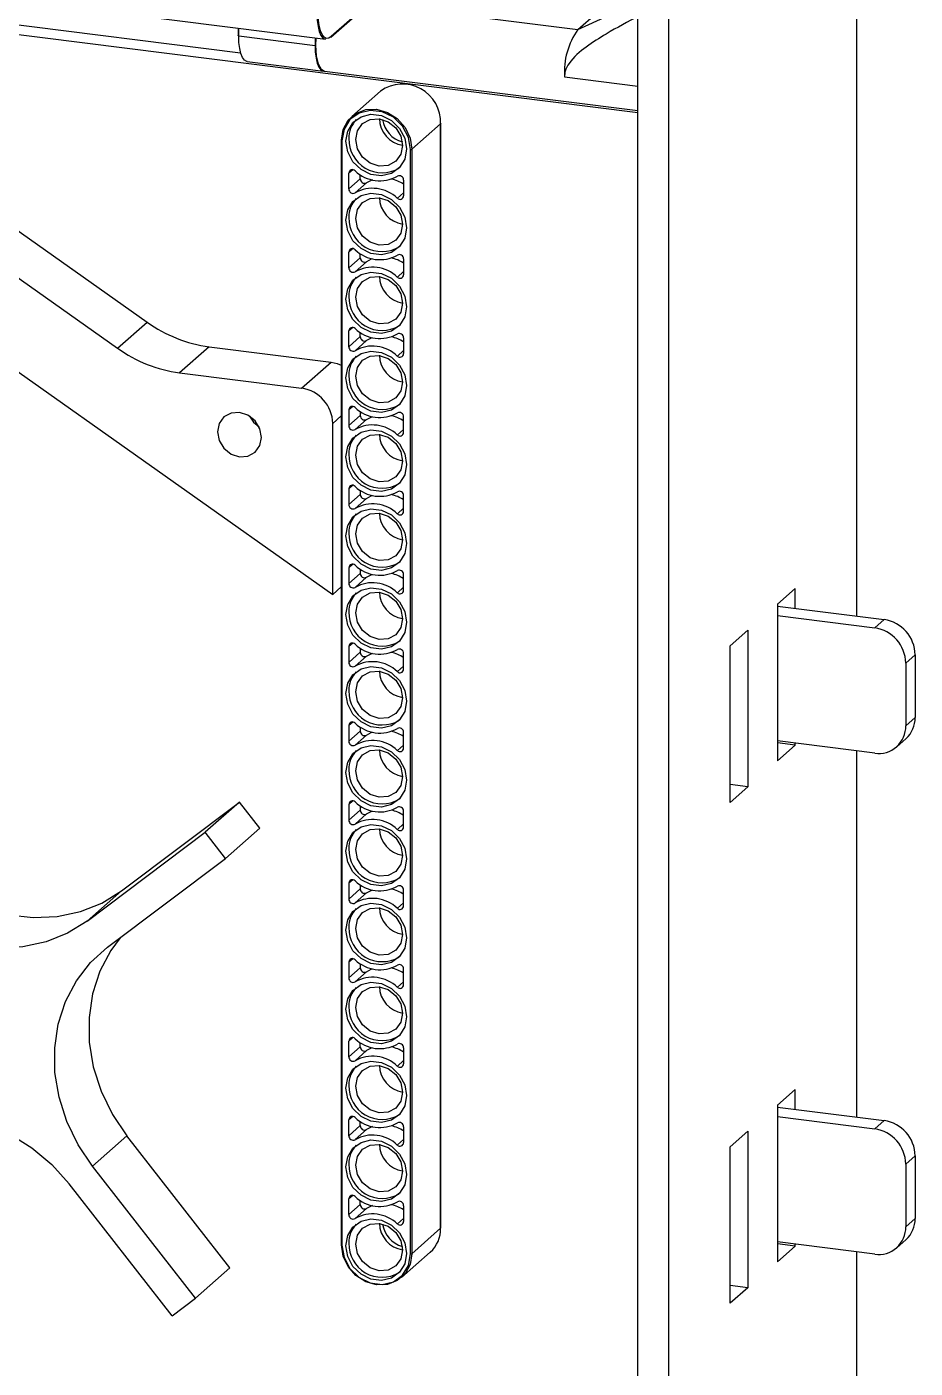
# Model space of a CAD drawing. Header units: inches. Extents: x -9.3 to 11.6, y -19 to 18.
# Drawn here: x 6.14 to 9.48, y -9.52 to -4.47 of the extents above; entities that cross this region are included whole.
import ezdxf

# ---------------------------------------------------------------- set-up
doc = ezdxf.new("R2010")
doc.units = ezdxf.units.IN
doc.header["$MEASUREMENT"] = 0

msp = doc.modelspace()

# ---------------------------------------------------------------- linework, layer by layer
at = {"color": 7, "linetype": 'Continuous', "lineweight": 25}
for p, q in [((8.435, -18.365), (8.435, 15.5761)), ((8.5519, -18.3798), (8.5519, 15.5613)), ((9.259, 4.8472), (9.259, -6.6915)), ((7.2804, -4.5127), (7.6083, -4.2235)), ((7.6094, -4.221), (7.2814, -4.5102)), ((8.2094, -4.4839), (8.4322, -4.2875)), ((6.9396, -4.5726), (5.3872, -4.377)), ((7.4251, -4.385), (8.2094, -4.4839)), ((8.2094, -4.4839), (8.435, -4.3811)), ((8.435, -4.7966), (5.3519, -4.4082)), ((6.5014, -4.4248), (7.26, -4.5204)), ((6.9304, -4.4789), (6.9304, -4.506)), ((6.933, -4.5072), (6.933, -4.4792)), ((6.933, -4.5072), (7.2202, -4.5434)), ((7.2202, -4.5154), (7.2202, -4.5434)), ((6.9654, -4.6036), (7.2526, -4.6398)), ((7.2563, -4.6403), (8.435, -4.7888)), ((8.1593, -4.6617), (8.435, -4.6964)), ((7.4668, -4.7152), (7.3583, -4.8109)), ((7.5846, -4.9339), (7.6932, -4.8382)), ((7.6932, -8.9954), (7.6932, -4.8382)), ((7.6934, -8.995), (7.6934, -4.8377)), ((7.3192, -4.901), (7.3192, -9.0582)), ((7.3217, -4.9022), (7.3217, -9.0595)), ((7.5795, -9.0919), (7.5795, -4.9347)), ((7.5846, -4.9339), (7.5846, -9.0912)), ((4.9636, -4.9654), (7.2869, -6.61)), ((5.8197, -5.0408), (6.5881, -5.5848)), ((7.3622, -5.0112), (7.3475, -5.0242)), ((7.3475, -5.0836), (7.3475, -5.0242)), ((7.3907, -5.0456), (7.3475, -5.0836)), ((7.3907, -5.0456), (7.3907, -5.0301)), ((7.4142, -5.0604), (7.3711, -5.0985)), ((7.5537, -5.0977), (7.5302, -5.1185)), ((7.5537, -5.0502), (7.5537, -5.1096)), ((5.7083, -5.139), (6.4768, -5.683)), ((7.3622, -5.3082), (7.3475, -5.3212)), ((7.3475, -5.3806), (7.3475, -5.3212)), ((7.3907, -5.3425), (7.3475, -5.3806)), ((7.3907, -5.3425), (7.3907, -5.327)), ((7.5537, -5.3472), (7.5537, -5.4065)), ((7.4142, -5.3574), (7.3711, -5.3954)), ((7.5537, -5.3947), (7.5302, -5.4155)), ((6.4768, -5.683), (6.5881, -5.5848)), ((7.3622, -5.6051), (7.3475, -5.6181)), ((7.3475, -5.6775), (7.3475, -5.6181)), ((7.3907, -5.6395), (7.3475, -5.6775)), ((7.4142, -5.6543), (7.3711, -5.6924)), ((7.3907, -5.6395), (7.3907, -5.624)), ((7.5537, -5.6441), (7.5537, -5.7035)), ((6.822, -5.6774), (6.7106, -5.7756)), ((6.822, -5.6774), (7.2813, -5.7352)), ((7.5537, -5.6916), (7.5302, -5.7124)), ((7.1699, -5.8335), (7.2813, -5.7352)), ((6.7106, -5.7756), (7.1699, -5.8335)), ((7.3622, -5.9021), (7.3475, -5.9151)), ((7.3192, -5.9375), (7.2869, -5.966)), ((7.3475, -5.9151), (7.3475, -5.9745)), ((7.3907, -5.9364), (7.3475, -5.9745)), ((7.4142, -5.9512), (7.3711, -5.9893)), ((7.3907, -5.9209), (7.3907, -5.9364)), ((7.5537, -6.0004), (7.5537, -5.941)), ((7.2869, -6.61), (7.2869, -5.966)), ((7.5537, -5.9886), (7.5302, -6.0093)), ((7.3622, -6.199), (7.3475, -6.212)), ((7.3475, -6.212), (7.3475, -6.2714)), ((7.3907, -6.2333), (7.3475, -6.2714)), ((7.4142, -6.2482), (7.3711, -6.2863)), ((7.3907, -6.2178), (7.3907, -6.2333)), ((7.5537, -6.2974), (7.5537, -6.238)), ((7.5537, -6.2855), (7.5302, -6.3063)), ((7.3622, -6.496), (7.3475, -6.509)), ((7.3475, -6.509), (7.3475, -6.5684)), ((7.3907, -6.5303), (7.3475, -6.5684)), ((7.4142, -6.5451), (7.3711, -6.5832)), ((7.3907, -6.5148), (7.3907, -6.5303)), ((7.5537, -6.5943), (7.5537, -6.5349)), ((7.2869, -6.61), (7.3192, -6.5815)), ((7.5537, -6.5825), (7.5302, -6.6032)), ((9.0274, -6.5878), (8.9611, -6.6462)), ((9.0274, -6.6623), (9.0274, -6.5878)), ((8.9611, -6.6462), (8.9611, -7.2355)), ((8.9611, -6.6539), (9.3627, -6.7045)), ((8.9611, -6.6896), (9.3274, -6.7357)), ((9.3274, -6.7357), (9.3627, -6.7045)), ((8.7835, -6.8029), (8.8498, -6.7444)), ((8.8498, -6.7444), (8.8498, -7.3337)), ((7.3622, -6.7929), (7.3475, -6.8059)), ((7.3475, -6.8059), (7.3475, -6.8653)), ((7.3907, -6.8117), (7.3907, -6.8272)), ((8.7835, -7.3922), (8.7835, -6.8029)), ((7.3907, -6.8272), (7.3475, -6.8653)), ((7.4142, -6.8421), (7.3711, -6.8801)), ((7.5537, -6.8913), (7.5537, -6.8319)), ((9.4796, -6.8371), (9.4443, -6.8683)), ((9.4796, -6.8371), (9.4796, -7.0728)), ((7.5537, -6.8794), (7.5302, -6.9002)), ((9.4443, -6.8683), (9.4443, -7.104)), ((7.3622, -7.0899), (7.3475, -7.1029)), ((7.3475, -7.1029), (7.3475, -7.1622)), ((7.3907, -7.1087), (7.3907, -7.1242)), ((9.4443, -7.104), (9.4796, -7.0728)), ((7.3907, -7.1242), (7.3475, -7.1622)), ((7.4142, -7.139), (7.3711, -7.1771)), ((7.5537, -7.1882), (7.5537, -7.1288)), ((9.3274, -7.2071), (8.9611, -7.161)), ((9.0274, -7.177), (8.9611, -7.1687)), ((9.41, -7.183), (9.4454, -7.1518)), ((7.5537, -7.1764), (7.5302, -7.1971)), ((8.9611, -7.2355), (9.0274, -7.177)), ((9.0274, -7.177), (9.0274, -7.1693)), ((9.259, -7.1985), (9.259, -8.5771)), ((8.8498, -7.3337), (8.7835, -7.3253)), ((8.8498, -7.3337), (8.7835, -7.3922)), ((6.4918, -7.7253), (6.9361, -7.391)), ((6.9361, -7.391), (6.807, -7.5048)), ((7.0129, -7.4895), (6.9361, -7.391)), ((7.3622, -7.3868), (7.3475, -7.3998)), ((7.3475, -7.3998), (7.3475, -7.4592)), ((7.3907, -7.4211), (7.3475, -7.4592)), ((7.3907, -7.4056), (7.3907, -7.4211)), ((7.4142, -7.436), (7.3711, -7.474)), ((7.5537, -7.4852), (7.5537, -7.4258)), ((6.3627, -7.8391), (6.807, -7.5048)), ((6.8838, -7.6034), (6.807, -7.5048)), ((7.0129, -7.4895), (6.8838, -7.6034)), ((7.5537, -7.4733), (7.5302, -7.4941)), ((6.4395, -7.9376), (6.8838, -7.6034)), ((7.3622, -7.6838), (7.3475, -7.6968)), ((7.3475, -7.6968), (7.3475, -7.7561)), ((7.3907, -7.7181), (7.3475, -7.7561)), ((7.3907, -7.7026), (7.3907, -7.7181)), ((7.5537, -7.7821), (7.5537, -7.7227)), ((6.4918, -7.7253), (6.3627, -7.8391)), ((7.4142, -7.7329), (7.3711, -7.771)), ((7.5537, -7.7702), (7.5302, -7.791)), ((7.3622, -7.9807), (7.3475, -7.9937)), ((7.3475, -7.9937), (7.3475, -8.0531)), ((7.3907, -8.015), (7.3475, -8.0531)), ((7.3907, -7.9995), (7.3907, -8.015)), ((7.5537, -8.0791), (7.5537, -8.0197)), ((7.4142, -8.0299), (7.3711, -8.0679)), ((7.5537, -8.0672), (7.5302, -8.088)), ((7.3622, -8.2777), (7.3475, -8.2906)), ((7.3475, -8.35), (7.3475, -8.2906)), ((7.3907, -8.312), (7.3475, -8.35)), ((7.4142, -8.3268), (7.3711, -8.3649)), ((7.3907, -8.312), (7.3907, -8.2965)), ((7.5537, -8.3166), (7.5537, -8.376)), ((7.5537, -8.3641), (7.5302, -8.3849)), ((9.0274, -8.4734), (8.9611, -8.5319)), ((9.0274, -8.5479), (9.0274, -8.4734)), ((8.9611, -8.5319), (8.9611, -9.1211)), ((7.3622, -8.5746), (7.3475, -8.5876)), ((8.9611, -8.5396), (9.3627, -8.5902)), ((8.9611, -8.5752), (9.3274, -8.6213)), ((7.3475, -8.647), (7.3475, -8.5876)), ((7.3907, -8.6089), (7.3475, -8.647)), ((7.4142, -8.6238), (7.3711, -8.6618)), ((7.3907, -8.6089), (7.3907, -8.5934)), ((7.5537, -8.6136), (7.5537, -8.673)), ((8.7835, -8.6885), (8.8498, -8.6301)), ((8.8498, -8.6301), (8.8498, -9.2193)), ((9.3274, -8.6213), (9.3627, -8.5902)), ((6.5119, -8.648), (6.3829, -8.7618)), ((6.8991, -9.1446), (6.5119, -8.648)), ((7.5537, -8.6611), (7.5302, -8.6819)), ((8.7835, -9.2778), (8.7835, -8.6885)), ((9.4796, -8.7227), (9.4443, -8.7539)), ((9.4796, -8.7227), (9.4796, -8.9584)), ((6.77, -9.2584), (6.3829, -8.7618)), ((9.4443, -8.7539), (9.4443, -8.9896)), ((6.6819, -9.3247), (6.2947, -8.8282)), ((7.3622, -8.8716), (7.3475, -8.8845)), ((7.3475, -8.9439), (7.3475, -8.8845)), ((7.3907, -8.9059), (7.3475, -8.9439)), ((7.4142, -8.9207), (7.3711, -8.9588)), ((7.3907, -8.9059), (7.3907, -8.8904)), ((7.5537, -8.9105), (7.5537, -8.9699)), ((7.5537, -8.958), (7.5302, -8.9788)), ((9.4443, -8.9896), (9.4796, -8.9584)), ((7.5846, -9.0912), (7.6932, -8.9954)), ((7.5458, -9.1808), (7.6543, -9.085)), ((9.3274, -9.0927), (8.9611, -9.0466)), ((9.0274, -9.0626), (8.9611, -9.0543)), ((8.9611, -9.1211), (9.0274, -9.0626)), ((9.0274, -9.0626), (9.0274, -9.0549)), ((9.259, -9.0841), (9.259, -10.4627)), ((9.41, -9.0686), (9.4454, -9.0375)), ((6.8991, -9.1446), (6.77, -9.2584)), ((8.8498, -9.2193), (8.7835, -9.211)), ((8.8498, -9.2193), (8.7835, -9.2778)), ((6.6819, -9.3247), (6.77, -9.2584))]:
    msp.add_line(p, q, dxfattribs=at)
at = {"color": 7, "linetype": 'Continuous', "lineweight": 25, "flags": 128}
for points in [[(7.2277, -4.424), (7.2286, -4.4492), (7.2315, -4.4718), (7.2361, -4.4908), (7.2423, -4.5055), (7.2499, -4.5155), (7.2586, -4.5202), (7.26, -4.5204)], [(7.2814, -4.5102), (7.2719, -4.5161), (7.2628, -4.5167), (7.2544, -4.5122), (7.247, -4.5025), (7.2409, -4.4882), (7.2364, -4.4697), (7.2337, -4.4477), (7.2327, -4.4232)], [(6.933, -4.5072), (6.9323, -4.5071), (6.9317, -4.5069), (6.9312, -4.5067), (6.9308, -4.5065), (6.9305, -4.5063), (6.9304, -4.506), (6.9304, -4.506)], [(6.9654, -4.6036), (6.9639, -4.6034), (6.9553, -4.5986), (6.9477, -4.5887), (6.9414, -4.574), (6.9368, -4.555), (6.9339, -4.5324), (6.933, -4.5072)], [(7.2202, -4.5434), (7.2212, -4.5686), (7.2241, -4.5911), (7.2287, -4.6102), (7.2349, -4.6249), (7.2425, -4.6348), (7.2512, -4.6395), (7.2545, -4.6399)], [(7.2563, -4.6403), (7.2446, -4.6337), (7.2335, -4.6139), (7.2264, -4.583), (7.2239, -4.5438), (7.2249, -4.516)], [(7.3194, -4.9005), (7.3259, -4.86), (7.3448, -4.8252), (7.3741, -4.7993), (7.411, -4.785), (7.452, -4.7836), (7.493, -4.7953), (7.5299, -4.8189), (7.5593, -4.8522), (7.5781, -4.8918), (7.5846, -4.9339)], [(7.5795, -4.9347), (7.5717, -4.8893), (7.5494, -4.8474), (7.5151, -4.814), (7.473, -4.7933), (7.4282, -4.7877), (7.3862, -4.7978), (7.3519, -4.8225), (7.3295, -4.8587), (7.3217, -4.9022)], [(7.3365, -4.9041), (7.3433, -4.8656), (7.3632, -4.8335), (7.3935, -4.8116), (7.4308, -4.8026), (7.4704, -4.8076), (7.5077, -4.826), (7.5381, -4.8555), (7.5579, -4.8926), (7.5648, -4.9328), (7.5579, -4.9713), (7.5381, -5.0034), (7.5077, -5.0253), (7.4704, -5.0343), (7.4308, -5.0293), (7.3935, -5.0109), (7.3632, -4.9814), (7.3433, -4.9443), (7.3365, -4.9041)], [(7.3734, -4.8975), (7.3801, -4.8642), (7.3993, -4.8377), (7.4279, -4.8221), (7.4618, -4.8195), (7.4956, -4.8306), (7.5243, -4.8535), (7.5434, -4.8848), (7.5501, -4.9198), (7.5434, -4.953), (7.5243, -4.9795), (7.4956, -4.9952), (7.4618, -4.9977), (7.4279, -4.9867), (7.3993, -4.9637), (7.3801, -4.9324), (7.3734, -4.8975)], [(7.6934, -4.8377), (7.6934, -4.8379), (7.6932, -4.8382)], [(7.3194, -4.9005), (7.3192, -4.9008), (7.3192, -4.901)], [(7.4366, -5.0496), (7.4322, -5.0512), (7.4142, -5.0604)], [(7.3365, -5.201), (7.3433, -5.1625), (7.3632, -5.1304), (7.3935, -5.1085), (7.4308, -5.0996), (7.4704, -5.1046), (7.5077, -5.1229), (7.5381, -5.1524), (7.5579, -5.1895), (7.5648, -5.2298), (7.5579, -5.2683), (7.5381, -5.3004), (7.5077, -5.3222), (7.4704, -5.3312), (7.4308, -5.3262), (7.3935, -5.3078), (7.3632, -5.2783), (7.3433, -5.2412), (7.3365, -5.201)], [(7.3734, -5.1944), (7.3801, -5.1612), (7.3993, -5.1347), (7.4279, -5.119), (7.4618, -5.1165), (7.4956, -5.1275), (7.5243, -5.1504), (7.5434, -5.1818), (7.5501, -5.2167), (7.5434, -5.2499), (7.5243, -5.2764), (7.4956, -5.2921), (7.4618, -5.2946), (7.4279, -5.2836), (7.3993, -5.2607), (7.3801, -5.2294), (7.3734, -5.1944)], [(7.4366, -5.3465), (7.4322, -5.3482), (7.4142, -5.3574)], [(7.3365, -5.4979), (7.3433, -5.4595), (7.3632, -5.4273), (7.3935, -5.4055), (7.4308, -5.3965), (7.4704, -5.4015), (7.5077, -5.4199), (7.5381, -5.4494), (7.5579, -5.4865), (7.5648, -5.5267), (7.5579, -5.5652), (7.5381, -5.5973), (7.5077, -5.6192), (7.4704, -5.6281), (7.4308, -5.6232), (7.3935, -5.6048), (7.3632, -5.5753), (7.3433, -5.5382), (7.3365, -5.4979)], [(7.3734, -5.4914), (7.3801, -5.4581), (7.3993, -5.4316), (7.4279, -5.4159), (7.4618, -5.4134), (7.4956, -5.4245), (7.5243, -5.4474), (7.5434, -5.4787), (7.5501, -5.5136), (7.5434, -5.5469), (7.5243, -5.5734), (7.4956, -5.5891), (7.4618, -5.5916), (7.4279, -5.5806), (7.3993, -5.5576), (7.3801, -5.5263), (7.3734, -5.4914)], [(7.4366, -5.6434), (7.4322, -5.6451), (7.4142, -5.6543)], [(7.3365, -5.7949), (7.3433, -5.7564), (7.3632, -5.7243), (7.3935, -5.7024), (7.4308, -5.6935), (7.4704, -5.6985), (7.5077, -5.7168), (7.5381, -5.7463), (7.5579, -5.7834), (7.5648, -5.8237), (7.5579, -5.8621), (7.5381, -5.8943), (7.5077, -5.9161), (7.4704, -5.9251), (7.4308, -5.9201), (7.3935, -5.9017), (7.3632, -5.8722), (7.3433, -5.8351), (7.3365, -5.7949)], [(7.2813, -5.7352), (7.3041, -5.7404), (7.3192, -5.7464)], [(7.3734, -5.7883), (7.3801, -5.7551), (7.3993, -5.7286), (7.4279, -5.7129), (7.4618, -5.7104), (7.4956, -5.7214), (7.5243, -5.7443), (7.5434, -5.7757), (7.5501, -5.8106), (7.5434, -5.8438), (7.5243, -5.8703), (7.4956, -5.886), (7.4618, -5.8885), (7.4279, -5.8775), (7.3993, -5.8546), (7.3801, -5.8233), (7.3734, -5.7883)], [(7.0189, -6.0185), (7.0126, -5.9858), (6.9946, -5.9565), (6.9678, -5.935), (6.9361, -5.9247), (6.9044, -5.927), (6.8775, -5.9417), (6.8596, -5.9665), (6.8533, -5.9977), (6.8596, -6.0304), (6.8775, -6.0597), (6.9044, -6.0812), (6.9361, -6.0916), (6.9678, -6.0892), (6.9946, -6.0745), (7.0126, -6.0497), (7.0189, -6.0185)], [(6.9737, -5.9385), (6.9889, -5.9615), (7.0098, -5.9795)], [(7.4142, -5.9512), (7.4322, -5.9421), (7.4366, -5.9404)], [(7.3365, -6.0918), (7.3433, -6.0534), (7.3632, -6.0212), (7.3935, -5.9994), (7.4308, -5.9904), (7.4704, -5.9954), (7.5077, -6.0138), (7.5381, -6.0433), (7.5579, -6.0804), (7.5648, -6.1206), (7.5579, -6.1591), (7.5381, -6.1912), (7.5077, -6.2131), (7.4704, -6.222), (7.4308, -6.217), (7.3935, -6.1987), (7.3632, -6.1692), (7.3433, -6.1321), (7.3365, -6.0918)], [(7.3734, -6.0853), (7.3801, -6.052), (7.3993, -6.0255), (7.4279, -6.0098), (7.4618, -6.0073), (7.4956, -6.0184), (7.5243, -6.0413), (7.5434, -6.0726), (7.5501, -6.1075), (7.5434, -6.1408), (7.5243, -6.1673), (7.4956, -6.183), (7.4618, -6.1855), (7.4279, -6.1744), (7.3993, -6.1515), (7.3801, -6.1202), (7.3734, -6.0853)], [(7.4142, -6.2482), (7.4322, -6.239), (7.4366, -6.2373)], [(7.3365, -6.3888), (7.3433, -6.3503), (7.3632, -6.3182), (7.3935, -6.2963), (7.4308, -6.2874), (7.4704, -6.2924), (7.5077, -6.3107), (7.5381, -6.3402), (7.5579, -6.3773), (7.5648, -6.4176), (7.5579, -6.456), (7.5381, -6.4882), (7.5077, -6.51), (7.4704, -6.519), (7.4308, -6.514), (7.3935, -6.4956), (7.3632, -6.4661), (7.3433, -6.429), (7.3365, -6.3888)], [(7.3734, -6.3822), (7.3801, -6.349), (7.3993, -6.3225), (7.4279, -6.3068), (7.4618, -6.3043), (7.4956, -6.3153), (7.5243, -6.3382), (7.5434, -6.3696), (7.5501, -6.4045), (7.5434, -6.4377), (7.5243, -6.4642), (7.4956, -6.4799), (7.4618, -6.4824), (7.4279, -6.4714), (7.3993, -6.4485), (7.3801, -6.4172), (7.3734, -6.3822)], [(7.4142, -6.5451), (7.4322, -6.536), (7.4366, -6.5343)], [(7.3365, -6.6857), (7.3433, -6.6473), (7.3632, -6.6151), (7.3935, -6.5933), (7.4308, -6.5843), (7.4704, -6.5893), (7.5077, -6.6077), (7.5381, -6.6372), (7.5579, -6.6743), (7.5648, -6.7145), (7.5579, -6.753), (7.5381, -6.7851), (7.5077, -6.807), (7.4704, -6.8159), (7.4308, -6.8109), (7.3935, -6.7926), (7.3632, -6.7631), (7.3433, -6.726), (7.3365, -6.6857)], [(7.3734, -6.6792), (7.3801, -6.6459), (7.3993, -6.6194), (7.4279, -6.6037), (7.4618, -6.6012), (7.4956, -6.6123), (7.5243, -6.6352), (7.5434, -6.6665), (7.5501, -6.7014), (7.5434, -6.7347), (7.5243, -6.7612), (7.4956, -6.7769), (7.4618, -6.7794), (7.4279, -6.7683), (7.3993, -6.7454), (7.3801, -6.7141), (7.3734, -6.6792)], [(7.4142, -6.8421), (7.4322, -6.8329), (7.4366, -6.8312)], [(7.3365, -6.9827), (7.3433, -6.9442), (7.3632, -6.9121), (7.3935, -6.8902), (7.4308, -6.8813), (7.4704, -6.8862), (7.5077, -6.9046), (7.5381, -6.9341), (7.5579, -6.9712), (7.5648, -7.0115), (7.5579, -7.0499), (7.5381, -7.0821), (7.5077, -7.1039), (7.4704, -7.1129), (7.4308, -7.1079), (7.3935, -7.0895), (7.3632, -7.06), (7.3433, -7.0229), (7.3365, -6.9827)], [(7.3734, -6.9761), (7.3801, -6.9429), (7.3993, -6.9164), (7.4279, -6.9007), (7.4618, -6.8982), (7.4956, -6.9092), (7.5243, -6.9321), (7.5434, -6.9634), (7.5501, -6.9984), (7.5434, -7.0316), (7.5243, -7.0581), (7.4956, -7.0738), (7.4618, -7.0763), (7.4279, -7.0653), (7.3993, -7.0424), (7.3801, -7.0111), (7.3734, -6.9761)], [(7.4142, -7.139), (7.4322, -7.1298), (7.4366, -7.1282)], [(7.3365, -7.2796), (7.3433, -7.2411), (7.3632, -7.209), (7.3935, -7.1872), (7.4308, -7.1782), (7.4704, -7.1832), (7.5077, -7.2016), (7.5381, -7.2311), (7.5579, -7.2682), (7.5648, -7.3084), (7.5579, -7.3469), (7.5381, -7.379), (7.5077, -7.4009), (7.4704, -7.4098), (7.4308, -7.4048), (7.3935, -7.3865), (7.3632, -7.357), (7.3433, -7.3199), (7.3365, -7.2796)], [(7.3734, -7.2731), (7.3801, -7.2398), (7.3993, -7.2133), (7.4279, -7.1976), (7.4618, -7.1951), (7.4956, -7.2062), (7.5243, -7.2291), (7.5434, -7.2604), (7.5501, -7.2953), (7.5434, -7.3286), (7.5243, -7.3551), (7.4956, -7.3708), (7.4618, -7.3733), (7.4279, -7.3622), (7.3993, -7.3393), (7.3801, -7.308), (7.3734, -7.2731)], [(7.4142, -7.436), (7.4322, -7.4268), (7.4366, -7.4251)], [(7.3365, -7.5766), (7.3433, -7.5381), (7.3632, -7.506), (7.3935, -7.4841), (7.4308, -7.4751), (7.4704, -7.4801), (7.5077, -7.4985), (7.5381, -7.528), (7.5579, -7.5651), (7.5648, -7.6053), (7.5579, -7.6438), (7.5381, -7.6759), (7.5077, -7.6978), (7.4704, -7.7068), (7.4308, -7.7018), (7.3935, -7.6834), (7.3632, -7.6539), (7.3433, -7.6168), (7.3365, -7.5766)], [(7.3734, -7.57), (7.3801, -7.5368), (7.3993, -7.5103), (7.4279, -7.4946), (7.4618, -7.4921), (7.4956, -7.5031), (7.5243, -7.526), (7.5434, -7.5573), (7.5501, -7.5923), (7.5434, -7.6255), (7.5243, -7.652), (7.4956, -7.6677), (7.4618, -7.6702), (7.4279, -7.6592), (7.3993, -7.6363), (7.3801, -7.6049), (7.3734, -7.57)], [(5.6669, -7.5642), (5.7324, -7.6372), (5.8072, -7.7002), (5.8893, -7.7517), (5.9769, -7.7905), (6.0676, -7.8155), (6.1593, -7.8261), (6.2498, -7.8221), (6.3368, -7.8036), (6.4181, -7.7711), (6.4918, -7.7253)], [(6.3627, -7.8391), (6.289, -7.8849), (6.2077, -7.9174), (6.1208, -7.9359), (6.0303, -7.9399), (5.9386, -7.9293), (5.8478, -7.9043), (5.7603, -7.8656), (5.6781, -7.814), (5.6034, -7.751), (5.5379, -7.678)], [(7.4142, -7.7329), (7.4322, -7.7237), (7.4366, -7.7221)], [(7.3365, -7.8735), (7.3433, -7.835), (7.3632, -7.8029), (7.3935, -7.7811), (7.4308, -7.7721), (7.4704, -7.7771), (7.5077, -7.7955), (7.5381, -7.825), (7.5579, -7.8621), (7.5648, -7.9023), (7.5579, -7.9408), (7.5381, -7.9729), (7.5077, -7.9948), (7.4704, -8.0037), (7.4308, -7.9987), (7.3935, -7.9804), (7.3632, -7.9509), (7.3433, -7.9138), (7.3365, -7.8735)], [(7.3734, -7.867), (7.3801, -7.8337), (7.3993, -7.8072), (7.4279, -7.7915), (7.4618, -7.789), (7.4956, -7.8001), (7.5243, -7.823), (7.5434, -7.8543), (7.5501, -7.8892), (7.5434, -7.9225), (7.5243, -7.949), (7.4956, -7.9647), (7.4618, -7.9672), (7.4279, -7.9561), (7.3993, -7.9332), (7.3801, -7.9019), (7.3734, -7.867)], [(6.4861, -7.9026), (6.4512, -7.9504), (6.4103, -8.028), (6.3829, -8.1128), (6.3694, -8.2026), (6.3703, -8.2951), (6.3856, -8.3882), (6.4148, -8.4796), (6.4573, -8.5669), (6.5119, -8.648)], [(6.3829, -8.7618), (6.3282, -8.6807), (6.2858, -8.5934), (6.2565, -8.502), (6.2413, -8.4089), (6.2404, -8.3164), (6.2538, -8.2266), (6.2813, -8.1418), (6.3221, -8.0642), (6.3753, -7.9955), (6.4395, -7.9376)], [(7.4142, -8.0299), (7.4322, -8.0207), (7.4366, -8.019)], [(7.3365, -8.1705), (7.3433, -8.132), (7.3632, -8.0999), (7.3935, -8.078), (7.4308, -8.069), (7.4704, -8.074), (7.5077, -8.0924), (7.5381, -8.1219), (7.5579, -8.159), (7.5648, -8.1992), (7.5579, -8.2377), (7.5381, -8.2698), (7.5077, -8.2917), (7.4704, -8.3007), (7.4308, -8.2957), (7.3935, -8.2773), (7.3632, -8.2478), (7.3433, -8.2107), (7.3365, -8.1705)], [(7.3734, -8.1639), (7.3801, -8.1307), (7.3993, -8.1042), (7.4279, -8.0885), (7.4618, -8.086), (7.4956, -8.097), (7.5243, -8.1199), (7.5434, -8.1512), (7.5501, -8.1862), (7.5434, -8.2194), (7.5243, -8.2459), (7.4956, -8.2616), (7.4618, -8.2641), (7.4279, -8.2531), (7.3993, -8.2302), (7.3801, -8.1988), (7.3734, -8.1639)], [(7.4366, -8.316), (7.4322, -8.3176), (7.4142, -8.3268)], [(7.3365, -8.4674), (7.3433, -8.4289), (7.3632, -8.3968), (7.3935, -8.375), (7.4308, -8.366), (7.4704, -8.371), (7.5077, -8.3893), (7.5381, -8.4189), (7.5579, -8.456), (7.5648, -8.4962), (7.5579, -8.5347), (7.5381, -8.5668), (7.5077, -8.5887), (7.4704, -8.5976), (7.4308, -8.5926), (7.3935, -8.5743), (7.3632, -8.5448), (7.3433, -8.5076), (7.3365, -8.4674)], [(7.3734, -8.4609), (7.3801, -8.4276), (7.3993, -8.4011), (7.4279, -8.3854), (7.4618, -8.3829), (7.4956, -8.3939), (7.5243, -8.4169), (7.5434, -8.4482), (7.5501, -8.4831), (7.5434, -8.5164), (7.5243, -8.5429), (7.4956, -8.5586), (7.4618, -8.5611), (7.4279, -8.55), (7.3993, -8.5271), (7.3801, -8.4958), (7.3734, -8.4609)], [(5.4699, -8.6671), (5.5435, -8.6213), (5.6249, -8.5888), (5.7118, -8.5703), (5.8023, -8.5663), (5.894, -8.5769), (5.9848, -8.6019), (6.0723, -8.6406), (6.1545, -8.6922), (6.2292, -8.7552), (6.2947, -8.8282)], [(7.4366, -8.6129), (7.4322, -8.6146), (7.4142, -8.6238)], [(7.3365, -8.7644), (7.3433, -8.7259), (7.3632, -8.6938), (7.3935, -8.6719), (7.4308, -8.6629), (7.4704, -8.6679), (7.5077, -8.6863), (7.5381, -8.7158), (7.5579, -8.7529), (7.5648, -8.7931), (7.5579, -8.8316), (7.5381, -8.8637), (7.5077, -8.8856), (7.4704, -8.8946), (7.4308, -8.8896), (7.3935, -8.8712), (7.3632, -8.8417), (7.3433, -8.8046), (7.3365, -8.7644)], [(7.3734, -8.7578), (7.3801, -8.7246), (7.3993, -8.6981), (7.4279, -8.6824), (7.4618, -8.6799), (7.4956, -8.6909), (7.5243, -8.7138), (7.5434, -8.7451), (7.5501, -8.7801), (7.5434, -8.8133), (7.5243, -8.8398), (7.4956, -8.8555), (7.4618, -8.858), (7.4279, -8.847), (7.3993, -8.8241), (7.3801, -8.7927), (7.3734, -8.7578)], [(7.4366, -8.9099), (7.4322, -8.9115), (7.4142, -8.9207)], [(7.3365, -9.0613), (7.3433, -9.0228), (7.3632, -8.9907), (7.3935, -8.9689), (7.4308, -8.9599), (7.4704, -8.9649), (7.5077, -8.9832), (7.5381, -9.0128), (7.5579, -9.0499), (7.5648, -9.0901), (7.5579, -9.1286), (7.5381, -9.1607), (7.5077, -9.1825), (7.4704, -9.1915), (7.4308, -9.1865), (7.3935, -9.1682), (7.3632, -9.1386), (7.3433, -9.1015), (7.3365, -9.0613)], [(7.3734, -9.0547), (7.3801, -9.0215), (7.3993, -8.995), (7.4279, -8.9793), (7.4618, -8.9768), (7.4956, -8.9878), (7.5243, -9.0108), (7.5434, -9.0421), (7.5501, -9.077), (7.5434, -9.1103), (7.5243, -9.1367), (7.4956, -9.1524), (7.4618, -9.155), (7.4279, -9.1439), (7.3993, -9.121), (7.3801, -9.0897), (7.3734, -9.0547)], [(7.6932, -8.9954), (7.6934, -8.9952), (7.6934, -8.995)], [(7.5846, -9.0912), (7.5781, -9.1317), (7.5593, -9.1665), (7.5299, -9.1924), (7.493, -9.2067), (7.452, -9.2081), (7.411, -9.1964), (7.3741, -9.1728), (7.3448, -9.1395), (7.3259, -9.0999), (7.3194, -9.0578)], [(7.3217, -9.0595), (7.3295, -9.1049), (7.3519, -9.1468), (7.3862, -9.1801), (7.4282, -9.2008), (7.473, -9.2065), (7.5151, -9.1963), (7.5494, -9.1717), (7.5717, -9.1354), (7.5795, -9.0919)]]:
    msp.add_lwpolyline(points, dxfattribs=at)
at = {"color": 7, "linetype": 'Continuous', "lineweight": 25}
for centre, radius, start, end in [((8.4378, -4.6442), 0.279, 144.9309, 183.5931), ((7.2216, -4.5329), 0.0105, 262.4188, 282.5684), ((7.2782, -4.5102), 0.00328, 312.158, 0.9777), ((7.5496, -4.8326), 0.1437, 357.8021, 125.1519), ((7.4487, -4.8922), 0.1012, 136.2557, 181.1696), ((7.5657, -4.817), 0.1032, 181.0664, 261.3518), ((7.5776, -4.8064), 0.1043, 188.6209, 254.1983), ((7.4728, -4.8972), 0.1252, 178.6632, 300.6953), ((7.3215, -4.8995), 0.00273, 213.1441, 275.3565), ((7.581, -4.9271), 0.00775, 259.2261, 297.8883), ((7.3611, -5.0245), 0.0136, 42.6289, 178.7808), ((7.4641, -4.9184), 0.1343, 226.1657, 299.4728), ((7.4069, -5.0458), 0.0163, 178.9831, 296.5999), ((7.4739, -5.19), 0.1478, 57.2918, 76.747), ((7.5375, -5.0499), 0.0163, 358.9831, 116.5999), ((7.3638, -5.0839), 0.0163, 178.9831, 296.5999), ((7.4371, -5.2154), 0.1343, 46.1657, 119.4728), ((7.4487, -5.1891), 0.1012, 136.2557, 181.1696), ((7.5657, -5.1139), 0.1032, 181.0664, 261.3518), ((7.5402, -5.1093), 0.0136, 222.6289, 358.7808), ((7.4728, -5.1941), 0.1252, 178.6632, 300.6953), ((7.3611, -5.3215), 0.0136, 42.6289, 178.7808), ((7.4641, -5.2154), 0.1343, 226.1657, 299.4728), ((7.4069, -5.3428), 0.0163, 178.9831, 296.5999), ((7.4739, -5.487), 0.1478, 57.2918, 76.747), ((7.5375, -5.3469), 0.0163, 358.9831, 116.5999), ((7.3638, -5.3808), 0.0163, 178.9831, 296.5999), ((7.4371, -5.5123), 0.1343, 46.1657, 119.4728), ((7.4487, -5.4861), 0.1012, 136.2557, 181.1696), ((7.5657, -5.4109), 0.1032, 181.0664, 261.3518), ((7.5402, -5.4063), 0.0136, 222.6289, 358.7808), ((7.4728, -5.491), 0.1252, 178.6632, 300.6953), ((6.8904, -5.1629), 0.519, 234.3694, 262.418), ((7.3611, -5.6184), 0.0136, 42.6289, 178.7808), ((7.4641, -5.5123), 0.1343, 226.1657, 299.4728), ((7.4069, -5.6397), 0.0163, 178.9831, 296.5999), ((7.4739, -5.7839), 0.1478, 57.2918, 76.747), ((7.5375, -5.6438), 0.0163, 358.9831, 116.5999), ((6.7791, -5.2612), 0.519, 234.3694, 262.418), ((7.3638, -5.6778), 0.0163, 178.9831, 296.5999), ((7.4371, -5.8093), 0.1343, 46.1657, 119.4728), ((7.5402, -5.7032), 0.0136, 222.6289, 358.7808), ((7.4487, -5.783), 0.1012, 136.2557, 181.1696), ((7.5657, -5.7078), 0.1032, 181.0664, 261.3518), ((7.4728, -5.788), 0.1252, 178.6632, 300.6953), ((7.1504, -5.9686), 0.1365, 1.0587, 81.7605), ((7.3611, -5.9154), 0.0136, 42.6289, 178.7808), ((7.4641, -5.8093), 0.1343, 226.1657, 299.4728), ((7.4069, -5.9367), 0.0163, 178.9831, 296.5999), ((7.4739, -6.0809), 0.1478, 57.2918, 76.747), ((7.5375, -5.9408), 0.0163, 358.9831, 116.5999), ((7.3638, -5.9747), 0.0163, 178.9831, 296.5999), ((7.4371, -6.1062), 0.1343, 46.1657, 119.4728), ((7.5657, -6.0048), 0.1032, 181.0664, 261.3518), ((7.5402, -6.0001), 0.0136, 222.6289, 358.7808), ((7.4487, -6.08), 0.1012, 136.2557, 181.1696), ((7.4728, -6.0849), 0.1252, 178.6632, 300.6954), ((7.3611, -6.2123), 0.0136, 42.6289, 178.7808), ((7.4641, -6.1062), 0.1343, 226.1657, 299.4728), ((7.4069, -6.2336), 0.0163, 178.9831, 296.5999), ((7.4739, -6.3778), 0.1478, 57.2918, 76.747), ((7.5375, -6.2377), 0.0163, 358.9831, 116.5999), ((7.3638, -6.2717), 0.0163, 178.9831, 296.5999), ((7.4487, -6.3769), 0.1012, 136.2558, 181.1696), ((7.4371, -6.4032), 0.1343, 46.1657, 119.4728), ((7.5657, -6.3017), 0.1032, 181.0664, 261.3518), ((7.5402, -6.2971), 0.0136, 222.6289, 358.7808), ((7.4728, -6.3819), 0.1252, 178.6632, 300.6953), ((7.3611, -6.5093), 0.0136, 42.6289, 178.7808), ((7.4641, -6.4032), 0.1343, 226.1657, 299.4728), ((7.4069, -6.5306), 0.0163, 178.9831, 296.5999), ((7.4739, -6.6748), 0.1478, 57.2918, 76.747), ((7.5375, -6.5347), 0.0163, 358.9831, 116.5999), ((7.3638, -6.5686), 0.0163, 178.9831, 296.5999), ((7.4487, -6.6739), 0.1012, 136.2558, 181.1696), ((7.4371, -6.7001), 0.1343, 46.1657, 119.4728), ((7.5657, -6.5987), 0.1032, 181.0664, 261.3518), ((7.5402, -6.594), 0.0136, 222.6289, 358.7808), ((7.4728, -6.6788), 0.1252, 178.6633, 300.6952), ((9.3432, -6.8396), 0.1365, 1.0587, 81.7605), ((9.3078, -6.8708), 0.1365, 1.0587, 81.7605), ((7.3611, -6.8062), 0.0136, 42.6289, 178.7808), ((7.4641, -6.7001), 0.1343, 226.1657, 299.4728), ((7.5375, -6.8316), 0.0163, 358.9831, 116.5999), ((7.3638, -6.8656), 0.0163, 178.9831, 296.5999), ((7.4371, -6.9971), 0.1343, 46.1657, 119.4728), ((7.4069, -6.8275), 0.0163, 178.9831, 296.5999), ((7.4739, -6.9717), 0.1478, 57.2918, 76.747), ((7.4487, -6.9708), 0.1012, 136.2557, 181.1696), ((7.5657, -6.8956), 0.1032, 181.0664, 261.3518), ((7.5402, -6.891), 0.0136, 222.6289, 358.7808), ((7.4728, -6.9758), 0.1252, 178.6632, 300.6953), ((7.3611, -7.1031), 0.0136, 42.6289, 178.7808), ((7.4641, -6.9971), 0.1343, 226.1657, 299.4728), ((7.5375, -7.1286), 0.0163, 358.9831, 116.5999), ((9.3426, -7.1065), 0.1017, 261.3986, 1.4206), ((9.3755, -7.0746), 0.1042, 312.158, 0.9777), ((7.3638, -7.1625), 0.0163, 178.9831, 296.5999), ((7.4371, -7.294), 0.1343, 46.1657, 119.4728), ((7.4069, -7.1245), 0.0163, 178.9831, 296.5999), ((7.4739, -7.2687), 0.1478, 57.2918, 76.747), ((7.4487, -7.2677), 0.1012, 136.2558, 181.1696), ((7.5657, -7.1926), 0.1032, 181.0664, 261.3518), ((7.5402, -7.1879), 0.0136, 222.6289, 358.7808), ((7.4728, -7.2727), 0.1252, 178.6633, 300.6953), ((7.3611, -7.4001), 0.0136, 42.6289, 178.7808), ((7.4641, -7.294), 0.1343, 226.1657, 299.4728), ((7.4069, -7.4214), 0.0163, 178.9831, 296.5999), ((7.5375, -7.4255), 0.0163, 358.9831, 116.5999), ((7.3638, -7.4595), 0.0163, 178.9831, 296.5999), ((7.4371, -7.591), 0.1343, 46.1657, 119.4728), ((7.4739, -7.5656), 0.1478, 57.2918, 76.747), ((7.4487, -7.5647), 0.1012, 136.2558, 181.1696), ((7.5657, -7.4895), 0.1032, 181.0664, 261.3518), ((7.5402, -7.4849), 0.0136, 222.6289, 358.7808), ((7.4728, -7.5697), 0.1252, 178.6633, 300.6953), ((7.3611, -7.697), 0.0136, 42.6289, 178.7808), ((7.4641, -7.591), 0.1343, 226.1657, 299.4728), ((7.4069, -7.7184), 0.0163, 178.9831, 296.5999), ((7.4739, -7.8626), 0.1478, 57.2918, 76.747), ((7.5375, -7.7224), 0.0163, 358.9831, 116.5999), ((7.3638, -7.7564), 0.0163, 178.9831, 296.5999), ((7.4371, -7.8879), 0.1343, 46.1657, 119.4728), ((7.4487, -7.8616), 0.1012, 136.2557, 181.1696), ((7.5657, -7.7865), 0.1032, 181.0664, 261.3518), ((7.5402, -7.7818), 0.0136, 222.6289, 358.7808), ((7.4728, -7.8666), 0.1252, 178.6632, 300.6953), ((7.3611, -7.994), 0.0136, 42.6289, 178.7808), ((7.4641, -7.8879), 0.1343, 226.1657, 299.4728), ((7.4069, -8.0153), 0.0163, 178.9831, 296.5999), ((7.4739, -8.1595), 0.1478, 57.2918, 76.747), ((7.5375, -8.0194), 0.0163, 358.9831, 116.5999), ((7.3638, -8.0534), 0.0163, 178.9831, 296.5999), ((7.4371, -8.1849), 0.1343, 46.1657, 119.4728), ((7.4487, -8.1586), 0.1012, 136.2558, 181.1696), ((7.5657, -8.0834), 0.1032, 181.0664, 261.3518), ((7.5402, -8.0788), 0.0136, 222.6289, 358.7808), ((7.4728, -8.1636), 0.1252, 178.6633, 300.6952), ((7.3611, -8.2909), 0.0136, 42.6289, 178.7808), ((7.4641, -8.1849), 0.1343, 226.1657, 299.4728), ((7.4069, -8.3123), 0.0163, 178.9831, 296.5999), ((7.4739, -8.4565), 0.1478, 57.2918, 76.747), ((7.5375, -8.3163), 0.0163, 358.9831, 116.5999), ((7.3638, -8.3503), 0.0163, 178.9831, 296.5999), ((7.4371, -8.4818), 0.1343, 46.1657, 119.4728), ((7.5402, -8.3757), 0.0136, 222.6289, 358.7808), ((7.4487, -8.4555), 0.1012, 136.2557, 181.1696), ((7.5657, -8.3804), 0.1032, 181.0664, 261.3518), ((7.4728, -8.4605), 0.1252, 178.6632, 300.6953), ((7.3611, -8.5879), 0.0136, 42.6289, 178.7808), ((7.4641, -8.4818), 0.1343, 226.1657, 299.4728), ((7.4069, -8.6092), 0.0163, 178.9831, 296.5999), ((7.4739, -8.7534), 0.1478, 57.2918, 76.747), ((7.5375, -8.6133), 0.0163, 358.9831, 116.5999), ((9.3078, -8.7564), 0.1365, 1.0587, 81.7605), ((9.3432, -8.7253), 0.1365, 1.0587, 81.7605), ((7.3638, -8.6473), 0.0163, 178.9831, 296.5999), ((7.4487, -8.7525), 0.1012, 136.2557, 181.1696), ((7.4371, -8.7788), 0.1343, 46.1657, 119.4728), ((7.5657, -8.6773), 0.1032, 181.0664, 261.3518), ((7.5402, -8.6727), 0.0136, 222.6289, 358.7808), ((7.4728, -8.7575), 0.1252, 178.6632, 300.6953), ((7.3611, -8.8848), 0.0136, 42.6289, 178.7808), ((7.4641, -8.7788), 0.1343, 226.1657, 299.4728), ((7.4069, -8.9062), 0.0163, 178.9831, 296.5999), ((7.4739, -9.0504), 0.1478, 57.2918, 76.747), ((7.5375, -8.9102), 0.0163, 358.9831, 116.5999), ((7.3638, -8.9442), 0.0163, 178.9831, 296.5999), ((7.4487, -9.0494), 0.1012, 136.2557, 181.1696), ((7.4371, -9.0757), 0.1343, 46.1657, 119.4728), ((7.5657, -8.9743), 0.1032, 181.0664, 261.3518), ((7.5776, -8.9637), 0.1043, 188.6209, 254.1983), ((7.5402, -8.9696), 0.0136, 222.6289, 358.7808), ((9.3755, -8.9602), 0.1042, 312.158, 0.9777), ((7.5758, -8.9978), 0.1174, 311.9862, 1.1495), ((9.3426, -8.9921), 0.1017, 261.3986, 1.4206), ((7.3215, -9.0567), 0.00273, 213.1441, 275.3565), ((7.4728, -9.0544), 0.1252, 178.6632, 300.6953), ((7.581, -9.0843), 0.00775, 259.2261, 297.8883)]:
    msp.add_arc(centre, radius, start, end, dxfattribs=at)
msp.add_open_spline([(8.44, -4.4319), (8.3983, -4.4541), (8.3303, -4.4905), (8.2403, -4.5479), (8.1855, -4.593), (8.1617, -4.6358), (8.16, -4.6543), (8.1593, -4.6617)], degree=3, knots=[0, 0, 0, 0, 0.3782665, 0.6182596, 0.8596439, 0.9436928, 1, 1, 1, 1], dxfattribs=at)

doc.saveas('drawing.dxf')
